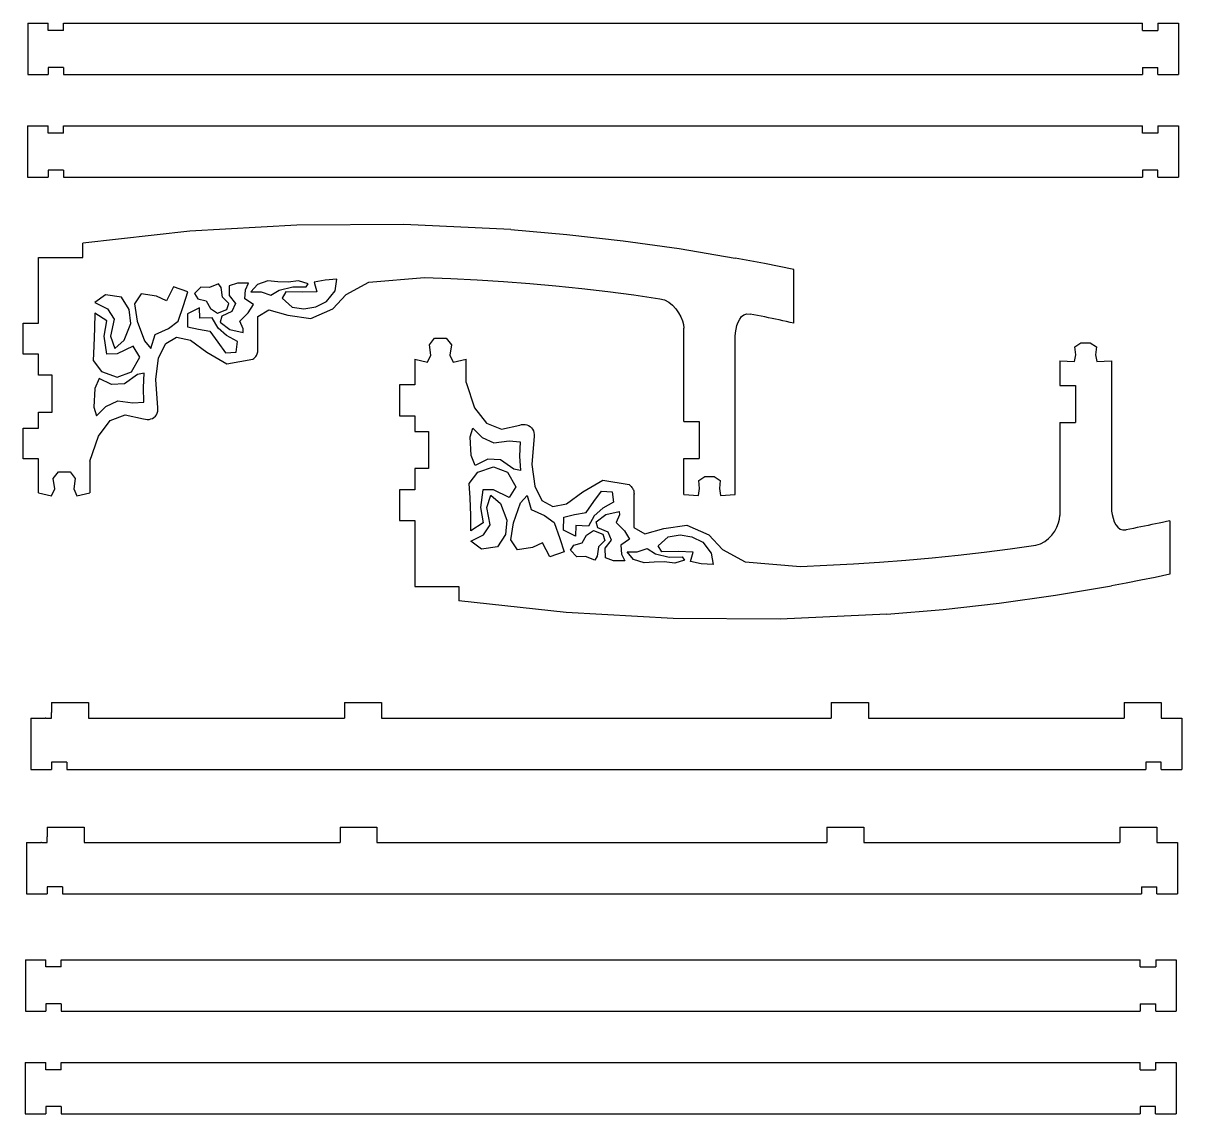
# Model space of a CAD drawing. Extents: x -113 to 113, y -103 to 103.
# Drawn here: x -107.8 to -2.1, y 3 to 102.5 of the extents above; entities that cross this region are included whole.
import ezdxf

# ---------------------------------------------------------------- set-up
doc = ezdxf.new("R2010")
doc.units = 0
doc.header["$MEASUREMENT"] = 0
doc.layers.get('0').update_dxf_attribs({"linetype": 'CONTINUOUS'})

msp = doc.modelspace()

# ---------------------------------------------------------------- linework, layer by layer
for p, q in [((-107.43, 102.51), (-107.43, 97.82)), ((-107.43, 102.51), (-105.56, 102.51)), ((-105.56, 101.85), (-105.56, 102.51)), ((-104.15, 101.85), (-105.56, 101.85)), ((-104.15, 102.51), (-5.72, 102.51)), ((-104.15, 101.85), (-104.15, 102.51)), ((-5.72, 101.85), (-5.72, 102.51)), ((-5.72, 101.85), (-4.31, 101.85)), ((-4.31, 102.51), (-4.31, 101.85)), ((-4.31, 102.51), (-2.43, 102.51)), ((-2.43, 102.51), (-2.43, 97.82)), ((-105.56, 98.48), (-105.56, 97.82)), ((-104.15, 98.48), (-105.56, 98.48)), ((-104.15, 98.48), (-104.15, 97.82)), ((-5.72, 98.48), (-5.72, 97.82)), ((-5.72, 98.48), (-4.31, 98.48)), ((-4.31, 97.82), (-4.31, 98.48)), ((-107.43, 97.82), (-105.56, 97.82)), ((-104.15, 97.82), (-5.72, 97.82)), ((-4.31, 97.82), (-2.43, 97.82)), ((-107.44, 93.13), (-107.44, 88.45)), ((-107.44, 93.13), (-105.57, 93.13)), ((-105.57, 92.48), (-105.57, 93.13)), ((-104.16, 93.13), (-5.72, 93.13)), ((-104.16, 92.48), (-104.16, 93.13)), ((-5.72, 92.48), (-5.72, 93.13)), ((-4.32, 93.13), (-4.32, 92.48)), ((-4.32, 93.13), (-2.44, 93.13)), ((-2.44, 93.13), (-2.44, 88.45)), ((-104.16, 92.48), (-105.57, 92.48)), ((-4.32, 92.48), (-5.72, 92.48)), ((-105.57, 89.1), (-105.57, 88.45)), ((-104.16, 89.1), (-105.57, 89.1)), ((-104.16, 89.1), (-104.16, 88.45)), ((-5.72, 89.1), (-5.72, 88.45)), ((-4.32, 89.1), (-5.72, 89.1)), ((-4.32, 88.45), (-4.32, 89.1)), ((-107.44, 88.45), (-105.57, 88.45)), ((-104.16, 88.45), (-5.72, 88.45)), ((-4.32, 88.45), (-2.44, 88.45)), ((-92.63, 83.52), (-102.4, 82.45)), ((-82.86, 84.07), (-92.63, 83.52)), ((-73.1, 84.13), (-82.86, 84.07)), ((-63.35, 83.68), (-73.1, 84.13)), ((-63.35, 83.68), (-58.23, 83.24)), ((-58.23, 83.24), (-53.11, 82.66)), ((-53.11, 82.66), (-47.99, 81.94)), ((-102.4, 81.13), (-102.4, 82.45)), ((-47.99, 81.94), (-42.87, 81.08)), ((-106.43, 81.13), (-102.4, 81.13)), ((-106.43, 75.12), (-106.43, 81.13)), ((-41.54, 80.83), (-42.87, 81.08)), ((-40.2, 80.57), (-41.54, 80.83)), ((-38.86, 80.31), (-40.2, 80.57)), ((-76.29, 78.88), (-71.23, 79.3)), ((-71.23, 79.3), (-68.82, 79.21)), ((-37.53, 80.03), (-38.86, 80.31)), ((-37.53, 75.14), (-37.53, 80.03)), ((-94.12, 78.45), (-94.77, 77.16)), ((-92.81, 77.98), (-94.12, 78.45)), ((-91.63, 78.42), (-92.21, 77.83)), ((-90.85, 78.4), (-91.63, 78.42)), ((-90.01, 78.73), (-90.85, 78.4)), ((-89.79, 78.39), (-90.01, 78.73)), ((-89.66, 77.51), (-89.79, 78.39)), ((-89.04, 78.54), (-89.05, 77.65)), ((-88.29, 78.8), (-89.04, 78.54)), ((-87.28, 78.78), (-88.29, 78.8)), ((-87.57, 78.18), (-87.28, 78.78)), ((-86.47, 78.66), (-87.06, 77.98)), ((-85.51, 79), (-86.47, 78.66)), ((-84.6, 78.92), (-85.51, 79)), ((-83.66, 78.89), (-84.6, 78.92)), ((-84.47, 78.16), (-83.23, 78.46)), ((-82.71, 79.01), (-83.66, 78.89)), ((-83.23, 78.46), (-82.02, 78.45)), ((-81.83, 78.73), (-82.71, 79.01)), ((-82.02, 78.45), (-81.83, 78.73)), ((-80.3, 79.06), (-81.28, 78.87)), ((-81.28, 78.87), (-81.04, 78)), ((-79.21, 79.15), (-80.3, 79.06)), ((-79.39, 78.1), (-79.21, 79.15)), ((-78.36, 77.76), (-76.29, 78.88)), ((-68.82, 79.21), (-66.42, 79.08)), ((-66.42, 79.08), (-64.02, 78.93)), ((-64.02, 78.93), (-61.63, 78.74)), ((-61.63, 78.74), (-59.24, 78.53)), ((-59.24, 78.53), (-56.86, 78.29)), ((-56.86, 78.29), (-54.49, 78.01)), ((-100.32, 77.73), (-101.31, 77.01)), ((-98.87, 77.52), (-100.32, 77.73)), ((-98.16, 76.38), (-98.87, 77.52)), ((-97.07, 77.8), (-97.68, 76.89)), ((-95.69, 77.59), (-97.07, 77.8)), ((-94.77, 77.16), (-95.69, 77.59)), ((-93.21, 76.76), (-92.81, 77.98)), ((-92.21, 77.83), (-91.91, 77.37)), ((-91.91, 77.37), (-91.15, 77.16)), ((-89.09, 76.93), (-89.66, 77.51)), ((-89.05, 77.65), (-88.47, 76.92)), ((-87.62, 77.37), (-87.57, 78.18)), ((-86.84, 76.83), (-87.62, 77.37)), ((-87.06, 77.98), (-86.13, 77.99)), ((-86.13, 77.99), (-85.23, 77.68)), ((-85.23, 77.68), (-84.47, 78.16)), ((-83.89, 77.98), (-84.22, 77.41)), ((-84.22, 77.41), (-83.31, 76.61)), ((-82.39, 77.96), (-83.89, 77.98)), ((-81.04, 78), (-82.39, 77.96)), ((-80.16, 77.11), (-79.39, 78.1)), ((-79.6, 76.43), (-78.36, 77.76)), ((-54.49, 78.01), (-52.12, 77.71)), ((-52.12, 77.71), (-49.76, 77.37)), ((-49.76, 77.37), (-49.33, 77.25)), ((-49.33, 77.25), (-48.94, 77.04)), ((-101.31, 77.01), (-100.15, 76.43)), ((-100.15, 76.43), (-99.54, 75.5)), ((-98.03, 75.09), (-98.16, 76.38)), ((-97.68, 76.89), (-97.44, 75.33)), ((-93.7, 75.31), (-93.21, 76.76)), ((-91.76, 76.54), (-92.86, 75.98)), ((-91.73, 75.58), (-91.76, 76.54)), ((-91.15, 77.16), (-90.76, 76.46)), ((-90.76, 76.46), (-90.12, 76.05)), ((-90.12, 76.05), (-89.27, 76.37)), ((-88.8, 76.2), (-89.72, 75.77)), ((-89.27, 76.37), (-89.09, 76.93)), ((-88.47, 76.92), (-88.8, 76.2)), ((-87.3, 76.07), (-86.84, 76.83)), ((-86.44, 75.75), (-85.42, 76.34)), ((-85.42, 76.34), (-83.7, 75.85)), ((-83.31, 76.61), (-82.22, 76.44)), ((-82.22, 76.44), (-81.13, 76.62)), ((-81.6, 75.56), (-79.6, 76.43)), ((-81.13, 76.62), (-80.16, 77.11)), ((-48.94, 77.04), (-48.6, 76.77)), ((-48.6, 76.77), (-48.29, 76.44)), ((-48.29, 76.44), (-48.04, 76.09)), ((-107.84, 75.12), (-106.43, 75.12)), ((-107.84, 72.3), (-107.84, 75.12)), ((-101.31, 76.05), (-101.32, 74.67)), ((-100.2, 75.34), (-101.31, 76.05)), ((-100.44, 73.95), (-100.2, 75.34)), ((-99.54, 75.5), (-99.87, 73.95)), ((-98.62, 73.57), (-98.03, 75.09)), ((-97.44, 75.33), (-96.78, 73.52)), ((-94.59, 74.65), (-93.7, 75.31)), ((-92.86, 75.98), (-92.84, 74.8)), ((-90.59, 75.63), (-91.73, 75.58)), ((-90.05, 74.69), (-90.59, 75.63)), ((-89.72, 75.77), (-89.88, 75.24)), ((-89.88, 75.24), (-88.99, 74.55)), ((-88.07, 75.31), (-87.3, 76.07)), ((-87.76, 74.62), (-88.07, 75.31)), ((-86.44, 72.78), (-86.44, 75.75)), ((-83.7, 75.85), (-81.6, 75.56)), ((-48.04, 76.09), (-47.84, 75.72)), ((-47.84, 75.72), (-47.69, 75.35)), ((-47.69, 75.35), (-47.6, 75)), ((-42.72, 74.92), (-42.62, 75.23)), ((-42.62, 75.23), (-42.47, 75.5)), ((-42.47, 75.5), (-42.3, 75.73)), ((-42.3, 75.73), (-42.08, 75.89)), ((-42.08, 75.89), (-41.82, 75.98)), ((-41.82, 75.98), (-41.52, 75.96)), ((-41.19, 75.9), (-41.52, 75.96)), ((-40.85, 75.83), (-41.19, 75.9)), ((-40.52, 75.77), (-40.85, 75.83)), ((-40.19, 75.7), (-40.52, 75.77)), ((-39.85, 75.63), (-40.19, 75.7)), ((-39.52, 75.56), (-39.85, 75.63)), ((-39.19, 75.5), (-39.52, 75.56)), ((-38.86, 75.43), (-39.19, 75.5)), ((-38.52, 75.36), (-38.86, 75.43)), ((-38.19, 75.29), (-38.52, 75.36)), ((-37.86, 75.21), (-38.19, 75.29)), ((-37.53, 75.14), (-37.86, 75.21)), ((-101.32, 74.67), (-101.39, 73.03)), ((-96.18, 72.83), (-95.79, 74.11)), ((-95.79, 74.11), (-94.59, 74.65)), ((-92.84, 74.8), (-91.85, 74.58)), ((-91.85, 74.58), (-90.81, 74.39)), ((-90.81, 74.39), (-90.09, 73.39)), ((-89.29, 74), (-90.05, 74.69)), ((-88.28, 73.46), (-89.29, 74)), ((-88.99, 74.55), (-87.76, 74.28)), ((-87.76, 74.28), (-87.76, 74.62)), ((-47.6, 75), (-47.57, 74.68)), ((-47.57, 66.16), (-47.57, 74.68)), ((-42.88, 73.93), (-42.85, 74.26)), ((-42.85, 74.26), (-42.8, 74.59)), ((-42.8, 74.59), (-42.72, 74.92)), ((-101.39, 73.03), (-101.45, 71.74)), ((-100.2, 72.31), (-100.44, 73.95)), ((-99.87, 73.95), (-99.49, 72.82)), ((-99.49, 72.82), (-98.62, 73.57)), ((-97.81, 73.03), (-99.25, 72.33)), ((-97.21, 72.04), (-97.81, 73.03)), ((-96.78, 73.52), (-96.18, 72.83)), ((-95.48, 71.98), (-94.83, 73.28)), ((-94.83, 73.28), (-93.84, 73.85)), ((-93.84, 73.85), (-92.58, 73.59)), ((-92.58, 73.59), (-91.09, 72.5)), ((-90.09, 73.39), (-89.39, 72.44)), ((-88.41, 72.49), (-88.28, 73.46)), ((-70.78, 73.16), (-70.3, 73.77)), ((-70.64, 72.23), (-70.78, 73.16)), ((-70.3, 73.77), (-69.24, 73.77)), ((-69.24, 73.77), (-68.77, 73.16)), ((-68.77, 73.16), (-68.91, 72.23)), ((-42.88, 59.49), (-42.88, 73.93)), ((-11.89, 72.98), (-11.34, 73.35)), ((-11.81, 72.25), (-11.89, 72.98)), ((-11.34, 73.35), (-10.48, 73.35)), ((-10.48, 73.35), (-9.93, 72.98)), ((-9.93, 72.98), (-10, 72.25)), ((-106.43, 72.3), (-107.84, 72.3)), ((-106.43, 70.38), (-106.43, 72.3)), ((-99.25, 72.33), (-100.2, 72.31)), ((-97.95, 70.7), (-97.21, 72.04)), ((-95.74, 70), (-95.48, 71.98)), ((-91.09, 72.5), (-89.26, 71.43)), ((-89.39, 72.44), (-88.41, 72.49)), ((-86.88, 71.85), (-86.81, 71.9)), ((-86.81, 71.9), (-86.74, 71.96)), ((-86.74, 71.96), (-86.67, 72.02)), ((-86.67, 72.02), (-86.61, 72.09)), ((-86.61, 72.09), (-86.56, 72.17)), ((-86.56, 72.17), (-86.52, 72.25)), ((-86.52, 72.25), (-86.49, 72.33)), ((-86.49, 72.33), (-86.46, 72.42)), ((-86.46, 72.42), (-86.44, 72.51)), ((-86.43, 72.69), (-86.44, 72.78)), ((-86.44, 72.51), (-86.43, 72.6)), ((-86.43, 72.6), (-86.43, 72.69)), ((-70.94, 71.59), (-70.64, 72.23)), ((-68.91, 72.23), (-68.61, 71.59)), ((-11.91, 71.63), (-11.81, 72.25)), ((-10, 72.25), (-9.9, 71.63)), ((-101.45, 71.74), (-100.69, 70.71)), ((-89.26, 71.43), (-86.88, 71.85)), ((-72.12, 71.86), (-72.12, 69.5)), ((-72.12, 71.86), (-70.94, 71.59)), ((-68.61, 71.59), (-67.43, 71.86)), ((-67.43, 69.71), (-67.43, 71.86)), ((-13.25, 71.7), (-13.25, 69.46)), ((-13.25, 71.7), (-11.91, 71.63)), ((-9.9, 71.63), (-8.56, 71.7)), ((-8.56, 71.7), (-8.56, 58.31)), ((-105.19, 70.38), (-106.43, 70.38)), ((-105.19, 67), (-105.19, 70.38)), ((-100.91, 70.1), (-101.29, 69.18)), ((-99.78, 69.54), (-100.91, 70.1)), ((-100.69, 70.71), (-99.26, 70.21)), ((-99.26, 70.21), (-97.95, 70.7)), ((-97.4, 70.44), (-98.59, 69.6)), ((-96.79, 70.56), (-97.4, 70.44)), ((-96.87, 69.25), (-96.79, 70.56)), ((-95.55, 67.42), (-95.74, 70)), ((-101.29, 69.18), (-101.38, 67.48)), ((-98.59, 69.6), (-99.78, 69.54)), ((-96.83, 67.93), (-96.87, 69.25)), ((-72.12, 69.5), (-73.52, 69.5)), ((-73.52, 69.5), (-73.52, 66.69)), ((-67.43, 69.71), (-66.65, 67.41)), ((-13.25, 69.46), (-11.84, 69.46)), ((-11.84, 69.46), (-11.84, 66.08)), ((-100.29, 67.53), (-99.21, 68.04)), ((-99.21, 68.04), (-97.82, 67.86)), ((-97.82, 67.86), (-96.83, 67.93)), ((-106.43, 65.55), (-106.43, 67)), ((-106.43, 67), (-105.19, 67)), ((-101.38, 67.48), (-101.14, 66.68)), ((-101.14, 66.68), (-100.29, 67.53)), ((-99.89, 66.24), (-98.52, 66.77)), ((-98.52, 66.77), (-96.85, 66.42)), ((-95.91, 66.54), (-95.78, 66.65)), ((-95.78, 66.65), (-95.68, 66.78)), ((-95.68, 66.78), (-95.61, 66.93)), ((-95.61, 66.93), (-95.56, 67.09)), ((-95.56, 67.09), (-95.54, 67.26)), ((-95.54, 67.26), (-95.55, 67.42)), ((-73.52, 66.69), (-72.12, 66.69)), ((-72.12, 66.69), (-72.12, 65.24)), ((-66.65, 67.41), (-65.57, 66)), ((-107.84, 62.74), (-107.84, 65.55)), ((-107.84, 65.55), (-106.43, 65.55)), ((-100.96, 64.83), (-99.89, 66.24)), ((-96.85, 66.42), (-96.69, 66.37)), ((-96.69, 66.37), (-96.53, 66.35)), ((-96.53, 66.35), (-96.36, 66.35)), ((-96.36, 66.35), (-96.2, 66.39)), ((-96.2, 66.39), (-96.05, 66.45)), ((-96.05, 66.45), (-95.91, 66.54)), ((-67.06, 64.77), (-66.83, 65.56)), ((-66.83, 65.56), (-65.97, 64.71)), ((-65.57, 66), (-64.2, 65.47)), ((-64.2, 65.47), (-62.54, 65.82)), ((-62.54, 65.82), (-62.38, 65.88)), ((-62.38, 65.88), (-62.21, 65.9)), ((-62.21, 65.9), (-62.05, 65.89)), ((-62.05, 65.89), (-61.88, 65.86)), ((-61.88, 65.86), (-61.73, 65.8)), ((-61.73, 65.8), (-61.59, 65.71)), ((-61.59, 65.71), (-61.47, 65.59)), ((-61.47, 65.59), (-61.37, 65.46)), ((-47.57, 66.16), (-46.16, 66.16)), ((-46.16, 66.16), (-46.16, 62.79)), ((-13.25, 66.08), (-13.25, 57.57)), ((-13.25, 66.08), (-11.84, 66.08)), ((-101.75, 62.54), (-100.96, 64.83)), ((-72.12, 65.24), (-70.87, 65.24)), ((-70.87, 65.24), (-70.87, 61.87)), ((-66.98, 63.06), (-67.06, 64.77)), ((-65.97, 64.71), (-64.9, 64.2)), ((-61.23, 64.82), (-61.42, 62.25)), ((-61.37, 65.46), (-61.29, 65.31)), ((-61.29, 65.31), (-61.24, 65.15)), ((-61.24, 65.15), (-61.22, 64.99)), ((-61.22, 64.99), (-61.23, 64.82)), ((-64.9, 64.2), (-63.51, 64.39)), ((-63.51, 64.39), (-62.51, 64.32)), ((-62.51, 64.32), (-62.55, 63)), ((-106.43, 62.74), (-107.84, 62.74)), ((-106.43, 59.64), (-106.43, 62.74)), ((-101.75, 62.54), (-101.75, 59.64)), ((-66.6, 62.15), (-66.98, 63.06)), ((-65.46, 62.71), (-66.6, 62.15)), ((-64.28, 62.65), (-65.46, 62.71)), ((-63.08, 61.81), (-64.28, 62.65)), ((-62.55, 63), (-62.47, 61.69)), ((-47.57, 62.79), (-46.16, 62.79)), ((-47.57, 59.49), (-47.57, 62.79)), ((-105.09, 60.95), (-104.62, 61.56)), ((-104.62, 61.56), (-103.56, 61.56)), ((-103.56, 61.56), (-103.09, 60.95)), ((-72.12, 61.87), (-72.12, 59.94)), ((-70.87, 61.87), (-72.12, 61.87)), ((-67.14, 60.5), (-66.37, 61.54)), ((-66.37, 61.54), (-64.94, 62.04)), ((-64.94, 62.04), (-63.64, 61.55)), ((-63.64, 61.55), (-62.9, 60.2)), ((-62.47, 61.69), (-63.08, 61.81)), ((-61.42, 62.25), (-61.16, 60.27)), ((-104.96, 60.02), (-105.09, 60.95)), ((-103.09, 60.95), (-103.22, 60.02)), ((-67.07, 59.21), (-67.14, 60.5)), ((-61.16, 60.27), (-60.51, 58.96)), ((-56.77, 59.74), (-54.94, 60.81)), ((-54.94, 60.81), (-52.56, 60.4)), ((-52.56, 60.4), (-52.49, 60.35)), ((-52.49, 60.35), (-52.42, 60.29)), ((-52.42, 60.29), (-52.36, 60.22)), ((-46.2, 60.77), (-45.65, 61.14)), ((-46.13, 60.04), (-46.2, 60.77)), ((-45.65, 61.14), (-44.79, 61.14)), ((-44.79, 61.14), (-44.24, 60.77)), ((-44.24, 60.77), (-44.32, 60.04)), ((-106.43, 59.64), (-105.25, 59.38)), ((-105.25, 59.38), (-104.96, 60.02)), ((-103.22, 60.02), (-102.93, 59.38)), ((-102.93, 59.38), (-101.75, 59.64)), ((-72.12, 59.94), (-73.52, 59.94)), ((-73.52, 59.94), (-73.52, 57.13)), ((-67.01, 57.58), (-67.07, 59.21)), ((-65.89, 59.93), (-66.12, 58.3)), ((-64.93, 59.92), (-65.89, 59.93)), ((-65.55, 58.3), (-65.17, 59.43)), ((-65.17, 59.43), (-64.3, 58.67)), ((-63.49, 59.22), (-64.93, 59.92)), ((-62.9, 60.2), (-63.49, 59.22)), ((-62.46, 58.73), (-61.86, 59.42)), ((-61.86, 59.42), (-61.48, 58.14)), ((-58.26, 58.66), (-56.77, 59.74)), ((-55.78, 58.86), (-55.08, 59.8)), ((-55.08, 59.8), (-54.09, 59.75)), ((-54.09, 59.75), (-53.97, 58.79)), ((-52.36, 60.22), (-52.3, 60.15)), ((-52.3, 60.15), (-52.25, 60.08)), ((-52.25, 60.08), (-52.21, 60)), ((-52.21, 60), (-52.17, 59.92)), ((-52.17, 59.92), (-52.14, 59.83)), ((-52.14, 59.83), (-52.13, 59.74)), ((-52.13, 59.74), (-52.12, 59.65)), ((-52.12, 59.47), (-52.13, 56.5)), ((-52.12, 59.65), (-52.11, 59.56)), ((-52.11, 59.56), (-52.12, 59.47)), ((-47.57, 59.49), (-46.23, 59.41)), ((-46.23, 59.41), (-46.13, 60.04)), ((-44.32, 60.04), (-44.22, 59.41)), ((-44.22, 59.41), (-42.88, 59.49)), ((-66.12, 58.3), (-65.88, 56.91)), ((-65.22, 56.74), (-65.55, 58.3)), ((-64.3, 58.67), (-63.71, 57.16)), ((-63.12, 56.91), (-62.46, 58.73)), ((-60.51, 58.96), (-59.53, 58.4)), ((-59.53, 58.4), (-58.26, 58.66)), ((-56.49, 57.86), (-55.78, 58.86)), ((-54.97, 58.24), (-55.74, 57.56)), ((-53.97, 58.79), (-54.97, 58.24)), ((-8.56, 58.31), (-8.54, 57.99)), ((-73.52, 57.13), (-72.12, 57.13)), ((-72.12, 57.13), (-72.12, 51.11)), ((-67, 56.19), (-67.01, 57.58)), ((-63.71, 57.16), (-63.85, 55.86)), ((-61.48, 58.14), (-60.27, 57.59)), ((-60.27, 57.59), (-59.38, 56.94)), ((-58.54, 56.26), (-58.52, 57.44)), ((-58.52, 57.44), (-57.53, 57.66)), ((-57.53, 57.66), (-56.49, 57.86)), ((-55.74, 57.56), (-56.27, 56.62)), ((-55.56, 57.01), (-54.68, 57.69)), ((-54.68, 57.69), (-53.45, 57.96)), ((-53.44, 57.63), (-53.75, 56.93)), ((-53.45, 57.96), (-53.44, 57.63)), ((-13.38, 56.9), (-13.28, 57.25)), ((-13.28, 57.25), (-13.25, 57.57)), ((-8.54, 57.99), (-8.49, 57.66)), ((-8.49, 57.66), (-8.41, 57.33)), ((-8.41, 57.33), (-8.3, 57.02)), ((-3.21, 57.1), (-3.54, 57.03)), ((-3.21, 57.1), (-3.21, 52.22)), ((-65.88, 56.91), (-67, 56.19)), ((-65.83, 55.82), (-65.22, 56.74)), ((-63.36, 55.36), (-63.12, 56.91)), ((-59.38, 56.94), (-58.89, 55.48)), ((-57.44, 55.7), (-58.54, 56.26)), ((-57.42, 56.66), (-57.44, 55.7)), ((-56.27, 56.62), (-57.42, 56.66)), ((-56.45, 55.79), (-55.8, 56.2)), ((-55.8, 56.2), (-54.96, 55.88)), ((-55.4, 56.47), (-55.56, 57.01)), ((-54.48, 56.05), (-55.4, 56.47)), ((-54.16, 55.33), (-54.48, 56.05)), ((-53.75, 56.93), (-52.99, 56.17)), ((-52.99, 56.17), (-52.53, 55.42)), ((-52.13, 56.5), (-51.11, 55.9)), ((-51.11, 55.9), (-49.38, 56.4)), ((-49.38, 56.4), (-47.28, 56.69)), ((-47.28, 56.69), (-45.28, 55.81)), ((-13.98, 55.8), (-13.73, 56.16)), ((-13.73, 56.16), (-13.52, 56.53)), ((-13.52, 56.53), (-13.38, 56.9)), ((-8.3, 57.02), (-8.16, 56.74)), ((-8.16, 56.74), (-7.98, 56.51)), ((-7.98, 56.51), (-7.76, 56.35)), ((-7.76, 56.35), (-7.5, 56.27)), ((-7.5, 56.27), (-7.2, 56.28)), ((-6.87, 56.35), (-7.2, 56.28)), ((-6.54, 56.41), (-6.87, 56.35)), ((-6.2, 56.48), (-6.54, 56.41)), ((-5.87, 56.55), (-6.2, 56.48)), ((-5.54, 56.61), (-5.87, 56.55)), ((-5.2, 56.68), (-5.54, 56.61)), ((-4.87, 56.75), (-5.2, 56.68)), ((-4.54, 56.82), (-4.87, 56.75)), ((-4.21, 56.89), (-4.54, 56.82)), ((-3.88, 56.96), (-4.21, 56.89)), ((-3.54, 57.03), (-3.88, 56.96)), ((-67, 55.23), (-65.83, 55.82)), ((-66.01, 54.52), (-67, 55.23)), ((-63.85, 55.86), (-64.56, 54.72)), ((-62.75, 54.45), (-63.36, 55.36)), ((-60.45, 55.08), (-61.37, 54.66)), ((-59.8, 53.8), (-60.45, 55.08)), ((-58.89, 55.48), (-58.49, 54.26)), ((-57.59, 54.87), (-56.83, 55.09)), ((-56.83, 55.09), (-56.45, 55.79)), ((-54.78, 55.31), (-55.34, 54.73)), ((-54.96, 55.88), (-54.78, 55.31)), ((-54.74, 54.6), (-54.16, 55.33)), ((-52.53, 55.42), (-53.3, 54.87)), ((-49.9, 54.83), (-49, 55.64)), ((-49, 55.64), (-47.9, 55.81)), ((-47.9, 55.81), (-46.82, 55.63)), ((-46.82, 55.63), (-45.84, 55.14)), ((-45.84, 55.14), (-45.07, 54.14)), ((-45.28, 55.81), (-44.05, 54.49)), ((-15.44, 54.87), (-15.01, 55)), ((-15.01, 55), (-14.63, 55.21)), ((-14.63, 55.21), (-14.28, 55.48)), ((-14.28, 55.48), (-13.98, 55.8)), ((-64.56, 54.72), (-66.01, 54.52)), ((-61.37, 54.66), (-62.75, 54.45)), ((-58.49, 54.26), (-59.8, 53.8)), ((-57.89, 54.42), (-57.59, 54.87)), ((-57.32, 53.82), (-57.89, 54.42)), ((-55.34, 54.73), (-55.47, 53.86)), ((-54.72, 53.71), (-54.74, 54.6)), ((-53.3, 54.87), (-53.26, 54.07)), ((-53.26, 54.07), (-52.96, 53.46)), ((-52.16, 53.58), (-52.74, 54.27)), ((-52.74, 54.27), (-51.81, 54.26)), ((-51.81, 54.26), (-50.92, 54.57)), ((-50.92, 54.57), (-50.15, 54.08)), ((-50.15, 54.08), (-48.91, 53.79)), ((-49.58, 54.27), (-49.9, 54.83)), ((-48.07, 54.29), (-49.58, 54.27)), ((-46.72, 54.25), (-48.07, 54.29)), ((-46.96, 53.38), (-46.72, 54.25)), ((-45.07, 54.14), (-44.89, 53.1)), ((-44.05, 54.49), (-41.98, 53.37)), ((-24.92, 53.72), (-22.54, 53.96)), ((-22.54, 53.96), (-20.17, 54.23)), ((-20.17, 54.23), (-17.8, 54.54)), ((-17.8, 54.54), (-15.44, 54.87)), ((-56.53, 53.84), (-57.32, 53.82)), ((-55.7, 53.52), (-56.53, 53.84)), ((-55.47, 53.86), (-55.7, 53.52)), ((-53.97, 53.45), (-54.72, 53.71)), ((-52.96, 53.46), (-53.97, 53.45)), ((-51.19, 53.25), (-52.16, 53.58)), ((-50.28, 53.32), (-51.19, 53.25)), ((-49.35, 53.36), (-50.28, 53.32)), ((-48.4, 53.24), (-49.35, 53.36)), ((-48.91, 53.79), (-47.71, 53.8)), ((-47.51, 53.51), (-48.4, 53.24)), ((-47.71, 53.8), (-47.51, 53.51)), ((-45.98, 53.18), (-46.96, 53.38)), ((-44.89, 53.1), (-45.98, 53.18)), ((-41.98, 53.37), (-36.92, 52.94)), ((-36.92, 52.94), (-34.51, 53.04)), ((-34.51, 53.04), (-32.1, 53.16)), ((-32.1, 53.16), (-29.7, 53.32)), ((-29.7, 53.32), (-27.31, 53.5)), ((-27.31, 53.5), (-24.92, 53.72)), ((-4.55, 51.94), (-5.88, 51.67)), ((-3.21, 52.22), (-4.55, 51.94)), ((-72.12, 51.11), (-68.09, 51.11)), ((-68.09, 51.11), (-68.09, 49.79)), ((-13.67, 50.31), (-8.56, 51.17)), ((-7.22, 51.42), (-8.56, 51.17)), ((-5.88, 51.67), (-7.22, 51.42)), ((-58.31, 48.73), (-68.09, 49.79)), ((-18.79, 49.59), (-13.67, 50.31)), ((-48.54, 48.17), (-58.31, 48.73)), ((-29.04, 48.57), (-23.91, 49.01)), ((-23.91, 49.01), (-18.79, 49.59)), ((-38.79, 48.12), (-48.54, 48.17)), ((-29.04, 48.57), (-38.79, 48.12)), ((-105.26, 40.51), (-101.88, 40.51)), ((-105.26, 40.51), (-105.26, 39.69)), ((-101.88, 40.51), (-101.88, 39.1)), ((-78.53, 40.51), (-75.15, 40.51)), ((-78.53, 40.51), (-78.53, 39.1)), ((-75.15, 40.51), (-75.15, 39.1)), ((-34.11, 40.51), (-34.11, 39.1)), ((-34.11, 40.51), (-30.73, 40.51)), ((-30.73, 40.51), (-30.73, 39.1)), ((-7.38, 40.51), (-4.01, 40.51)), ((-7.38, 40.51), (-7.38, 39.1)), ((-4.01, 40.51), (-4.01, 39.1)), ((-105.26, 39.69), (-105.25, 39.65)), ((-105.25, 39.65), (-105.25, 39.62)), ((-105.25, 39.1), (-105.25, 39.62)), ((-107.13, 39.1), (-105.84, 39.1)), ((-107.13, 39.1), (-107.13, 34.42)), ((-105.81, 39.1), (-105.84, 39.1)), ((-105.77, 39.1), (-105.81, 39.1)), ((-105.77, 39.1), (-105.25, 39.1)), ((-101.88, 39.1), (-78.53, 39.1)), ((-75.15, 39.1), (-34.11, 39.1)), ((-30.73, 39.1), (-7.38, 39.1)), ((-4.01, 39.1), (-2.13, 39.1)), ((-2.13, 39.1), (-2.13, 34.42)), ((-105.26, 35.07), (-105.26, 34.42)), ((-103.85, 35.07), (-105.26, 35.07)), ((-103.85, 35.07), (-103.85, 34.42)), ((-5.41, 35.07), (-5.41, 34.42)), ((-5.05, 35.07), (-5.41, 35.07)), ((-5.03, 35.07), (-5.05, 35.07)), ((-4.39, 35.07), (-5.03, 35.07)), ((-4.37, 35.07), (-4.39, 35.07)), ((-4.01, 35.07), (-4.37, 35.07)), ((-4.01, 34.42), (-4.01, 35.07)), ((-107.13, 34.42), (-105.26, 34.42)), ((-103.85, 34.42), (-5.41, 34.42)), ((-4.01, 34.42), (-2.13, 34.42)), ((-105.66, 29.14), (-105.66, 28.32)), ((-105.66, 29.14), (-102.28, 29.14)), ((-102.28, 29.14), (-102.28, 27.74)), ((-78.93, 29.14), (-78.93, 27.74)), ((-78.93, 29.14), (-75.56, 29.14)), ((-75.56, 29.14), (-75.56, 27.74)), ((-34.51, 29.14), (-34.51, 27.74)), ((-34.51, 29.14), (-31.13, 29.14)), ((-31.13, 29.14), (-31.13, 27.74)), ((-7.78, 29.14), (-7.78, 27.74)), ((-7.78, 29.14), (-4.41, 29.14)), ((-4.41, 29.14), (-4.41, 27.74)), ((-107.53, 27.74), (-107.53, 23.05)), ((-107.53, 27.74), (-106.24, 27.74)), ((-106.21, 27.74), (-106.24, 27.74)), ((-106.17, 27.73), (-106.21, 27.74)), ((-106.17, 27.73), (-105.65, 27.73)), ((-105.66, 28.32), (-105.66, 28.29)), ((-105.66, 28.29), (-105.65, 28.25)), ((-105.65, 27.73), (-105.65, 28.25)), ((-102.28, 27.74), (-78.93, 27.74)), ((-75.56, 27.74), (-34.51, 27.74)), ((-31.13, 27.74), (-7.78, 27.74)), ((-4.41, 27.74), (-2.53, 27.74)), ((-2.53, 27.74), (-2.53, 23.05)), ((-104.25, 23.71), (-105.66, 23.71)), ((-105.66, 23.71), (-105.66, 23.05)), ((-104.25, 23.71), (-104.25, 23.05)), ((-5.81, 23.71), (-5.81, 23.05)), ((-5.81, 23.71), (-4.41, 23.71)), ((-4.41, 23.05), (-4.41, 23.71)), ((-107.53, 23.05), (-105.66, 23.05)), ((-104.25, 23.05), (-5.81, 23.05)), ((-4.41, 23.05), (-2.53, 23.05)), ((-107.64, 17.05), (-105.76, 17.05)), ((-107.64, 17.05), (-107.64, 12.36)), ((-105.76, 16.39), (-105.76, 17.05)), ((-104.36, 17.05), (-5.92, 17.05)), ((-104.36, 16.39), (-104.36, 17.05)), ((-5.92, 16.39), (-5.92, 17.05)), ((-4.51, 17.05), (-2.64, 17.05)), ((-4.51, 17.05), (-4.51, 16.39)), ((-2.64, 17.05), (-2.64, 12.36)), ((-104.36, 16.39), (-105.76, 16.39)), ((-5.92, 16.39), (-4.51, 16.39)), ((-105.76, 13.02), (-105.76, 12.36)), ((-104.36, 13.02), (-105.76, 13.02)), ((-104.36, 13.02), (-104.36, 12.36)), ((-5.92, 13.02), (-5.92, 12.36)), ((-5.92, 13.02), (-4.51, 13.02)), ((-4.51, 12.36), (-4.51, 13.02)), ((-107.64, 12.36), (-105.76, 12.36)), ((-104.36, 12.36), (-5.92, 12.36)), ((-4.51, 12.36), (-2.64, 12.36)), ((-107.65, 7.67), (-107.65, 2.98)), ((-107.65, 7.67), (-105.77, 7.67)), ((-105.77, 7.01), (-105.77, 7.67)), ((-104.37, 7.67), (-5.93, 7.67)), ((-104.37, 7.01), (-104.37, 7.67)), ((-5.93, 7.01), (-5.93, 7.67)), ((-4.52, 7.67), (-4.52, 7.01)), ((-4.52, 7.67), (-2.65, 7.67)), ((-2.65, 7.67), (-2.65, 2.98)), ((-104.37, 7.01), (-105.77, 7.01)), ((-5.93, 7.01), (-4.52, 7.01)), ((-105.77, 3.64), (-105.77, 2.98)), ((-104.37, 3.64), (-105.77, 3.64)), ((-104.37, 3.64), (-104.37, 2.98)), ((-5.93, 3.64), (-5.93, 2.98)), ((-4.52, 3.64), (-5.93, 3.64)), ((-4.52, 2.98), (-4.52, 3.64)), ((-107.65, 2.98), (-105.77, 2.98)), ((-104.37, 2.98), (-5.93, 2.98)), ((-4.52, 2.98), (-2.65, 2.98))]:
    msp.add_line(p, q)

doc.saveas('drawing.dxf')
